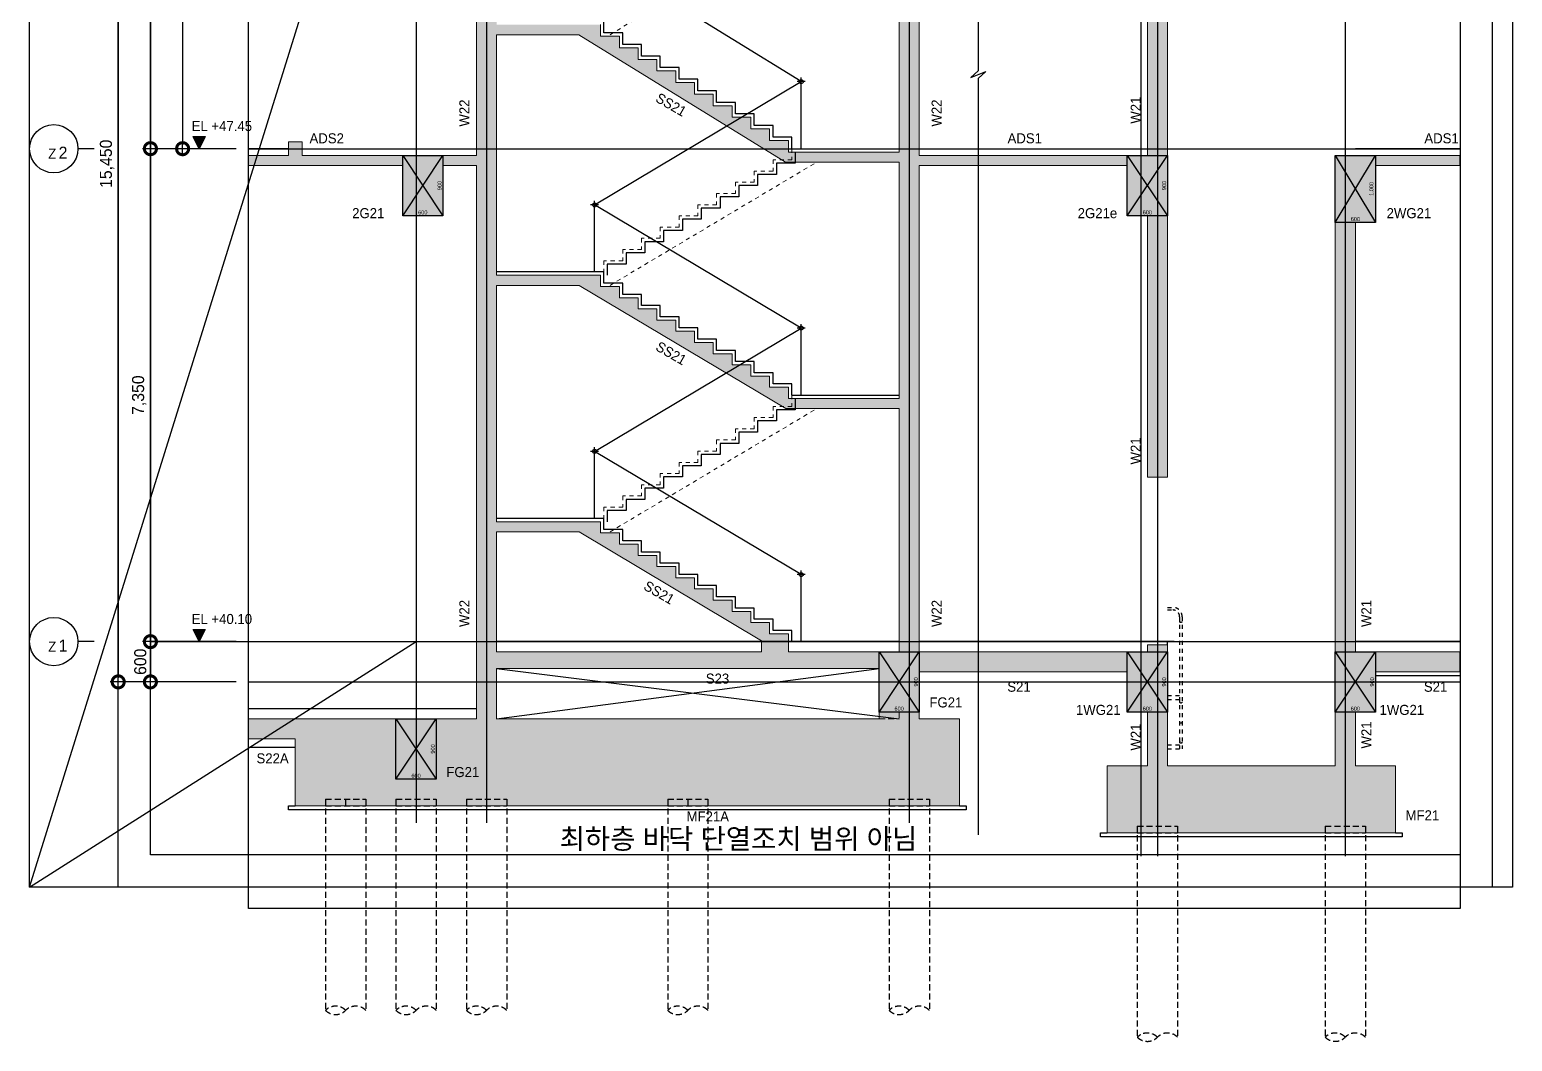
# Model space of a CAD drawing. Header units: millimetres. Extents: x -37526 to 92296, y -2300 to 32060.
# Drawn here: x 0 to 22100, y -2300 to 12785 of the extents above; entities that cross this region are included whole.
import ezdxf
from ezdxf.enums import TextEntityAlignment as Align

# ---------------------------------------------------------------- set-up
doc = ezdxf.new("R2010")
doc.units = ezdxf.units.MM
doc.header["$LTSCALE"] = 60
doc.linetypes.add('HID', pattern=[2.3, 1.5, -0.8])
doc.linetypes.add('HIDDEN', pattern=[2, 1, -1])
doc.layers.add('A-CON', color=2, linetype='Continuous', lineweight=9)
doc.layers.add('A-ELE-STAIR', color=4, linetype='HIDDEN', lineweight=9)
for name, color, linetype in [('A-CORE-HAND', 5, 'Continuous'), ('A-CORE-난간', 5, 'Continuous'), ('A-DIM', 7, 'Continuous'), ('A-ETC-8', 8, 'Continuous'), ('A-FIN-STAIR', 6, 'Continuous'), ('A-버림CONC', 5, 'Continuous'), ('cen', 1, 'Continuous'), ('구조SOLID', 253, 'Continuous'), ('기초', 5, 'HIDDEN')]:
    doc.layers.add(name, color=color, linetype=linetype)
for name, color, linetype, plot in [('AS-HIDLINE', 205, 'Continuous', False), ('NOPLOT', 191, 'Continuous', False), ('NOPLOT-DIM', 191, 'Continuous', False), ('NOPLOT-단열', 21, 'Continuous', False), ('NOPLOT-부호', 151, 'Continuous', False)]:
    doc.layers.add(name, color=color, linetype=linetype, plot=plot)
doc.styles.add('Gdim', font='Dotum.ttf')
doc.dimstyles.new('G-Xdim', dxfattribs={"dimscale": 30, "dimtxt": 2, "dimasz": 1, "dimexe": 1.2, "dimexo": 1.2, "dimgap": 0, "dimtad": 1, "dimdec": 1, "dimdsep": 46, "dimlunit": 6, "dimtxsty": 'Gdim', "dimcen": 1, "dimse1": 1, "dimse2": 1, "dimsd1": 1, "dimsd2": 1, "dimclrd": 1, "dimclre": 1, "dimclrt": 256, "dimadec": 0, "dimazin": 0, "dimtfac": 1, "dimtdec": 1, "dimtix": 1, "dimtmove": 2, "dimatfit": 1, "dimfxl": 0, "dimtolj": 1, "dimlwd": -1, "dimlwe": -1, "dimarcsym": 0})
doc.dimstyles.new('Gdim60', dxfattribs={"dimscale": 60, "dimtxt": 3, "dimasz": 1, "dimexe": 2, "dimexo": 3, "dimgap": 1, "dimtad": 1, "dimdec": 0, "dimdsep": 46, "dimlunit": 6, "dimtxsty": 'Gdim', "dimblk": 'G3-DOT', "dimcen": 2.5, "dimdle": 2, "dimclrd": 1, "dimclre": 1, "dimclrt": 256, "dimazin": 2, "dimtfac": 1, "dimtdec": 0, "dimtix": 1, "dimtmove": 2, "dimatfit": 3, "dimldrblk": 'DOTSMALL', "dimfxl": 0, "dimtolj": 1, "dimtzin": 0, "dimarcsym": 0})

# ---------------------------------------------------------------- blocks, each defined once
blk = doc.blocks.new('G3-DOT')
at = {"layer": 'A-DIM', "color": 1, "linetype": 'ByBlock'}
blk.add_line((1.5, 0), (-1.5, 0), dxfattribs=at)
at = {"layer": 'A-DIM', "color": 1, "linetype": 'ByBlock', "const_width": 3}
blk.add_lwpolyline([(0.375, 0, 1), (-0.375, 0, 1)], format="xyb", close=True, dxfattribs=at)
blk = doc.blocks.new('*D60')
at = {"layer": 'NOPLOT-DIM', "color": 1, "lineweight": -2, "transparency": 16777216}
for p, q in [((3080, 11010), (1680, 11010)), ((1800, 10950), (1800, 3720)), ((3080, 3660), (1680, 3660))]:
    blk.add_line(p, q, dxfattribs=at)
at = {"layer": 'NOPLOT-DIM', "color": 1, "lineweight": -2, "transparency": 16777216, "xscale": 60, "yscale": 60, "zscale": 60}
for p, rotation in [((1800, 11010), 90.00000000000026), ((1800, 3660), 270.0000000000002)]:
    blk.add_blockref('G3-DOT', p, dxfattribs=dict(at, rotation=rotation))
at = {"layer": 'NOPLOT-DIM', "transparency": 16777216, "insert": (1633, 7335), "char_height": 180, "attachment_point": 5, "rotation": 90, "style": 'Gdim'}
blk.add_mtext('\\A1;7,350', dxfattribs=at)
blk = doc.blocks.new('_DotSmall')
at = {"color": 0, "linetype": 'ByBlock', "const_width": 0.5}
blk.add_lwpolyline([(-0.0625, 0, 1), (0.0625, 0, 1)], format="xyb", close=True, dxfattribs=at)
blk = doc.blocks.new('*D61')
at = {"layer": 'NOPLOT-DIM', "color": 1, "lineweight": -2, "transparency": 16777216}
for p, q in [((3080, 18510), (1680, 18510)), ((1800, 18450), (1800, 11070)), ((3080, 11010), (1680, 11010))]:
    blk.add_line(p, q, dxfattribs=at)
at = {"layer": 'NOPLOT-DIM', "color": 1, "lineweight": -2, "transparency": 16777216, "xscale": 60, "yscale": 60, "zscale": 60}
for p, rotation in [((1800, 18510), 90.00000000000026), ((1800, 11010), 270.0000000000002)]:
    blk.add_blockref('G3-DOT', p, dxfattribs=dict(at, rotation=rotation))
at = {"layer": 'NOPLOT-DIM', "transparency": 16777216, "insert": (1633, 14760), "char_height": 180, "attachment_point": 5, "rotation": 90, "style": 'Gdim'}
blk.add_mtext('\\A1;7,500', dxfattribs=at)
blk = doc.blocks.new('*D62')
at = {"layer": 'NOPLOT-DIM', "color": 1, "lineweight": -2, "transparency": 16777216}
for p, q in [((3080, 18510), (1200, 18510)), ((1320, 18450), (1320, 3120)), ((3080, 3060), (1200, 3060))]:
    blk.add_line(p, q, dxfattribs=at)
at = {"layer": 'NOPLOT-DIM', "color": 1, "lineweight": -2, "transparency": 16777216, "xscale": 60, "yscale": 60, "zscale": 60}
for p, rotation in [((1320, 18510), 90.00000000000026), ((1320, 3060), 270.0000000000002)]:
    blk.add_blockref('G3-DOT', p, dxfattribs=dict(at, rotation=rotation))
at = {"layer": 'NOPLOT-DIM', "transparency": 16777216, "insert": (1153, 10785), "char_height": 180, "attachment_point": 5, "rotation": 90, "style": 'Gdim'}
blk.add_mtext('\\A1;15,450', dxfattribs=at)
blk = doc.blocks.new('*D63')
at = {"layer": 'NOPLOT-DIM', "color": 1, "lineweight": -2, "transparency": 16777216}
for p, q in [((3080, 3660), (1680, 3660)), ((1800, 3600), (1800, 3120)), ((3080, 3060), (1680, 3060))]:
    blk.add_line(p, q, dxfattribs=at)
at = {"layer": 'NOPLOT-DIM', "color": 1, "lineweight": -2, "transparency": 16777216, "xscale": 60, "yscale": 60, "zscale": 60}
for p, rotation in [((1800, 3660), 90.00000000000026), ((1800, 3060), 270.0000000000002)]:
    blk.add_blockref('G3-DOT', p, dxfattribs=dict(at, rotation=rotation))
at = {"layer": 'NOPLOT-DIM', "transparency": 16777216, "insert": (1650, 3360), "char_height": 180, "attachment_point": 5, "rotation": 90, "style": 'Gdim'}
blk.add_mtext('\\A1;600', dxfattribs=at)
blk = doc.blocks.new('*D65')
at = {"layer": 'NOPLOT-DIM', "color": 1, "lineweight": -2, "transparency": 16777216}
for p, q in [((3080, 17110, 0), (2160, 17110, 0)), ((2280, 17050, 0), (2280, 11070, 0)), ((3080, 11010, 0), (2160, 11010, 0))]:
    blk.add_line(p, q, dxfattribs=at)
at = {"layer": 'NOPLOT-DIM', "color": 1, "lineweight": -2, "transparency": 16777216, "xscale": 60, "yscale": 60, "zscale": 60}
for p, rotation in [((2280, 17110, 0), 90.00000000000026), ((2280, 11010, 0), 270.0000000000002)]:
    blk.add_blockref('G3-DOT', p, dxfattribs=dict(at, rotation=rotation))
at = {"layer": 'NOPLOT-DIM', "transparency": 16777216, "insert": (2113, 14060, 0), "char_height": 180, "attachment_point": 5, "rotation": 90, "style": 'Gdim'}
blk.add_mtext('\\A1;6,100', dxfattribs=at)
blk = doc.blocks.new('A$C06362383')
at = {"layer": 'A-CORE-HAND', "color": 3}
for p, q in [((-23, -91), (-23, 29)), ((37, -31), (-83, -31))]:
    blk.add_line(p, q, dxfattribs=at)
blk.add_circle((-23, -31), 30, dxfattribs=at)
blk = doc.blocks.new('A$C5C6F125C')
at = {"layer": 'A-CORE-난간', "color": 7, "ltscale": 0.5}
blk.add_line((-75, 0), (-75, 1000), dxfattribs=at)
at = {"layer": 'A-CORE-HAND', "color": 5, "xscale": -1}
blk.add_blockref('A$C06362383', (-98, 1031), dxfattribs=at)
blk = doc.blocks.new('*D47')
at = {"layer": 'AS-HIDLINE', "linetype": 'Continuous', "transparency": 16777216, "insert": (-470, -850), "char_height": 60, "attachment_point": 5, "style": 'Gdim'}
blk.add_mtext('\\A1;600', dxfattribs=at)
blk = doc.blocks.new('*D48')
at = {"layer": 'AS-HIDLINE', "linetype": 'Continuous', "transparency": 16777216, "insert": (-220, -450), "char_height": 60, "attachment_point": 5, "rotation": 90, "style": 'Gdim'}
blk.add_mtext('\\A1;900', dxfattribs=at)
blk = doc.blocks.new('*D35')
at = {"layer": 'AS-HIDLINE', "linetype": 'Continuous', "transparency": 16777216, "insert": (-670, -850), "char_height": 60, "attachment_point": 5, "style": 'Gdim'}
blk.add_mtext('\\A1;600', dxfattribs=at)
blk = doc.blocks.new('*D36')
at = {"layer": 'AS-HIDLINE', "linetype": 'Continuous', "transparency": 16777216, "insert": (-420, -450), "char_height": 60, "attachment_point": 5, "rotation": 90, "style": 'Gdim'}
blk.add_mtext('\\A1;900', dxfattribs=at)
blk = doc.blocks.new('*D49')
at = {"layer": 'AS-HIDLINE', "linetype": 'Continuous', "transparency": 16777216, "insert": (-670, -950), "char_height": 60, "attachment_point": 5, "style": 'Gdim'}
blk.add_mtext('\\A1;600', dxfattribs=at)
blk = doc.blocks.new('*D50')
at = {"layer": 'AS-HIDLINE', "linetype": 'Continuous', "transparency": 16777216, "insert": (-426, -500), "char_height": 60, "attachment_point": 5, "rotation": 90, "style": 'Gdim'}
blk.add_mtext('\\A1;1,000', dxfattribs=at)
blk = doc.blocks.new('파일')
at = {"layer": 'NOPLOT'}
blk.add_line((371, 890, 0), (371, 790, 0), dxfattribs=at)
at = {"layer": 'NOPLOT', "linetype": 'HID'}
blk.add_line((71, 790, 0), (671, 790, 0), dxfattribs=at)
at = {"layer": '기초', "linetype": 'HID'}
for p, q in [((71, 890, 0), (671, 890, 0)), ((71, 890, 0), (71, -2258, 0)), ((671, 890, 0), (671, -2258, 0))]:
    blk.add_line(p, q, dxfattribs=at)
for centre, start, end in [((221, -2408, 0), 45, 135), ((521, -2408, 0), 45, 135), ((221, -2108, 0), 225, 315)]:
    blk.add_arc(centre, 212, start, end, dxfattribs=at)
blk = doc.blocks.new('*U20')
at = {"layer": 'AS-HIDLINE', "linetype": 'Continuous'}
for p, q in [((-770.09, -900), (-170.09, 0)), ((-770.09, 0), (-170.09, -900))]:
    blk.add_line(p, q, dxfattribs=at)
blk.add_lwpolyline([(-770.09, -900), (-770.09, 0), (-170.09, 0), (-170.09, -900)], close=True, dxfattribs=at)
dim = blk.add_linear_dim(base=(-189.96, 0), p1=(-170.09, -900), p2=(-170.09, 0), angle=90, dimstyle='G-Xdim', override={"dimtxsty": 'Gdim'}, dxfattribs=at)
dim.commit()
dim.dimension.update_dxf_attribs({"geometry": '*D48', "text_midpoint": (-220.01, -450)})
dim = blk.add_linear_dim(base=(-170.09, -880.06), p1=(-770.09, -900), p2=(-170.09, -900), dimstyle='G-Xdim', override={"dimtxsty": 'Gdim'}, dxfattribs=at)
dim.commit()
dim.dimension.update_dxf_attribs({"geometry": '*D47', "text_midpoint": (-470.09, -850.02)})
blk = doc.blocks.new('*U12')
at = {"layer": 'AS-HIDLINE', "linetype": 'Continuous'}
for p, q in [((-970.09, -900), (-370.09, 0)), ((-970.09, 0), (-370.09, -900))]:
    blk.add_line(p, q, dxfattribs=at)
blk.add_lwpolyline([(-970.09, -900), (-970.09, 0), (-370.09, 0), (-370.09, -900)], close=True, dxfattribs=at)
dim = blk.add_linear_dim(base=(-389.96, 0), p1=(-370.09, -900), p2=(-370.09, 0), angle=90, dimstyle='G-Xdim', override={"dimtxsty": 'Gdim'}, dxfattribs=at)
dim.commit()
dim.dimension.update_dxf_attribs({"geometry": '*D36', "text_midpoint": (-420.01, -450)})
dim = blk.add_linear_dim(base=(-370.09, -880.06), p1=(-970.09, -900), p2=(-370.09, -900), dimstyle='G-Xdim', override={"dimtxsty": 'Gdim'}, dxfattribs=at)
dim.commit()
dim.dimension.update_dxf_attribs({"geometry": '*D35', "text_midpoint": (-670.09, -850.02)})
blk = doc.blocks.new('*U21')
at = {"layer": 'AS-HIDLINE', "linetype": 'Continuous'}
for p, q in [((-970.09, -1000), (-370.09, 0)), ((-970.09, 0), (-370.09, -1000))]:
    blk.add_line(p, q, dxfattribs=at)
blk.add_lwpolyline([(-970.09, -1000), (-970.09, 0), (-370.09, 0), (-370.09, -1000)], close=True, dxfattribs=at)
dim = blk.add_linear_dim(base=(-389.96, 0), p1=(-370.09, -1000), p2=(-370.09, 0), angle=90, dimstyle='G-Xdim', override={"dimtxsty": 'Gdim'}, dxfattribs=at)
dim.commit()
dim.dimension.update_dxf_attribs({"geometry": '*D50', "text_midpoint": (-425.79, -500)})
dim = blk.add_linear_dim(base=(-370.09, -980.06), p1=(-970.09, -1000), p2=(-370.09, -1000), dimstyle='G-Xdim', override={"dimtxsty": 'Gdim'}, dxfattribs=at)
dim.commit()
dim.dimension.update_dxf_attribs({"geometry": '*D49', "text_midpoint": (-670.09, -950.02)})

msp = doc.modelspace()

# ---------------------------------------------------------------- hatches: boundary and pattern name
at = {"layer": 'NOPLOT-DIM'}
for points in [[(2615.2, 11190), (2435.2, 11190), (2525.2, 11010)], [(2615.2, 3840), (2435.2, 3840), (2525.2, 3660)]]:
    msp.add_hatch(color=256, dxfattribs=at).paths.add_polyline_path(points)
at = {"layer": '구조SOLID'}
h = msp.add_hatch(color=256, dxfattribs=at)
h.dxf.hatch_style = 1
h.paths.add_polyline_path([(16960, 18110), (19210, 18110), (19210, 17410), (19460, 17410), (19460, 13460), (19760, 13460), (19760, 16010), (20060, 16010), (20060, 16710), (21319.9, 16710), (21319.9, 16910), (19810, 16910), (19810, 17710), (19965, 17710), (19965, 17725), (19980, 17725), (19980, 17710), (20010, 17710), (20010, 17830), (19810, 17860), (19810, 18960), (19610, 18960), (19410, 18930), (19410, 18810), (19440, 18810), (19440, 18825), (19455, 18825), (19455, 18810), (19610, 18810), (19610, 18310), (13259.9, 18310), (13259.9, 18810), (13414.9, 18810), (13414.9, 18825), (13429.9, 18825), (13429.9, 18810), (13459.9, 18810), (13459.9, 18930), (13259.9, 18960), (13259.9, 21960), (13059.9, 21960), (12859.9, 21930), (12859.9, 21810), (12889.9, 21810), (12889.9, 21825), (12904.9, 21825), (12904.9, 21810), (13059.9, 21810), (13059.9, 21310), (6859.9, 21310), (6859.9, 21810), (7014.9, 21810), (7014.9, 21825), (7029.9, 21825), (7029.9, 21810), (7059.9, 21810), (7059.9, 21930), (6859.9, 21960), (6659.9, 21960), (6659.9, 18960), (6459.9, 18930), (6459.9, 18810), (6489.9, 18810), (6489.9, 18825), (6504.9, 18825), (6504.9, 18810), (6659.9, 18810), (6659.9, 18310), (3259.9, 18310), (3259.9, 18110), (5359.9, 18110), (5359.9, 17310), (6159.9, 17310), (6159.9, 18110), (6660, 18110), (6660, 10910), (4060, 10910), (4060, 11110), (3860, 11110), (3860, 10910), (3260, 10910), (3260, 10760), (5560, 10760), (5560, 10010), (6060, 10010), (6160, 10010), (6160, 10760), (6660, 10760), (6660, 2510), (6060, 2510), (6060, 1610), (5460, 1610), (5460, 2510), (3960, 2510), (3260, 2510), (3260, 2210), (3960, 2210), (3960, 1210), (13860, 1210), (13860, 2510), (13260, 2510), (13260, 3210), (16360, 3210), (16360, 2610), (16660, 2610), (16660, 1810), (16060, 1810), (16060, 810), (20360, 810), (20360, 1810), (19760, 1810), (19760, 2610), (20060, 2610), (20060, 3210), (21320, 3210), (21320, 3510), (19760, 3510), (19760, 9910), (20060, 9910), (20060, 10760), (21320, 10760), (21320, 10910), (19460, 10910), (19460, 1810), (16960, 1810), (16960, 3610), (16660, 3610), (16660, 3510), (13260, 3510), (13260, 10760), (16360, 10760), (16360, 10010), (16660, 10010), (16660, 6110), (16960, 6110)])
h.paths.add_polyline_path([(6960, 16510), (8187.5, 16510), (11267.5, 14610), (12960, 14610), (12960, 10960), (11310, 10960), (11310, 11132.7), (11030, 11132.7), (11030, 11305.5), (10750, 11305.5), (10750, 11478.2), (10470, 11478.2), (10470, 11650.9), (10190, 11650.9), (10190, 11823.6), (9910, 11823.6), (9910, 11996.4), (9630, 11996.4), (9630, 12169.1), (9350, 12169.1), (9350, 12341.8), (9070, 12341.8), (9070, 12514.5), (8790, 12514.5), (8790, 12687.3), (8510, 12687.3), (8510, 12860), (6960, 12860)], flags=16)
h.paths.add_polyline_path([(6959.9, 16660), (6959.9, 21160), (12959.9, 21160), (12959.9, 18560), (11410, 18560), (11410, 18410), (12959.9, 18410), (12959.9, 14760), (11310, 14760), (11310, 14932.7), (11030, 14932.7), (11030, 15105.5), (10750, 15105.5), (10750, 15278.2), (10470, 15278.2), (10470, 15450.9), (10190, 15450.9), (10190, 15623.6), (9910, 15623.6), (9910, 15796.4), (9630, 15796.4), (9630, 15969.1), (9350, 15969.1), (9350, 16141.8), (9070, 16141.8), (9070, 16314.5), (8790, 16314.5), (8790, 16487.3), (8510, 16487.3), (8510, 16660)], flags=16)
h.paths.add_polyline_path([(6960, 12710), (8187.5, 12710), (11267.5, 10810), (12960, 10810), (12960, 7285), (11310, 7285), (11310, 7452), (11030, 7452), (11030, 7619.1), (10750, 7619.1), (10750, 7786.1), (10470, 7786.1), (10470, 7953.2), (10190, 7953.2), (10190, 8120.2), (9910, 8120.2), (9910, 8287.3), (9630, 8287.3), (9630, 8454.3), (9350, 8454.3), (9350, 8621.4), (9070, 8621.4), (9070, 8788.4), (8790, 8788.4), (8790, 8955.5), (8510, 8955.5), (8510, 9122.5), (6960, 9122.5)], flags=16)
h.paths.add_polyline_path([(13260, 18110), (16260, 18110), (16260, 17410), (16660, 17410), (16660, 10910), (13260, 10910)], flags=16)
h.paths.add_polyline_path([(6960, 8972.5), (8188.7, 8972.5), (11268.7, 7135), (12960, 7135), (12960, 3510), (11310, 3510), (11310, 3777), (11030, 3777), (11030, 3944.1), (10750, 3944.1), (10750, 4111.1), (10470, 4111.1), (10470, 4278.2), (10190, 4278.2), (10190, 4445.2), (9910, 4445.2), (9910, 4612.3), (9630, 4612.3), (9630, 4779.3), (9350, 4779.3), (9350, 4946.4), (9070, 4946.4), (9070, 5113.4), (8790, 5113.4), (8790, 5280.5), (8510, 5280.5), (8510, 5447.5), (6960, 5447.5)], flags=16)
h.paths.add_polyline_path([(6960, 5297.5), (8188.7, 5297.5), (10910, 3674), (10910, 3510), (6960, 3510)], flags=16)
h.paths.add_polyline_path([(6960, 3260), (12660, 3260), (12660, 2610), (12960, 2610), (12960, 2510), (12660, 2510), (6960, 2510)], flags=16)
h = msp.add_hatch(color=256, dxfattribs=at)
h.dxf.hatch_style = 1
h.paths.add_polyline_path([(6060, 2510), (5460, 2510), (5460, 1610), (6060, 1610)])
h = msp.add_hatch(color=256, dxfattribs=at)
h.dxf.hatch_style = 1
h.paths.add_polyline_path([(12960, 2610), (12660, 2610), (12660, 2510), (12960, 2510)])

# ---------------------------------------------------------------- linework, layer by layer
at = {"layer": 'A-CON'}
for p, q in [((6660, 18110, 0), (6660, 10910, 0)), ((13260, 18110, 0), (13260, 10910, 0)), ((16960, 18110, 0), (16960, 6110, 0)), ((16660, 17410, 0), (16660, 10910, 0)), ((12960, 14610, 0), (12960, 10960, 0)), ((8187.5, 12710, 0), (6960, 12710, 0)), ((6960, 12710, 0), (6960, 9122.5, 0)), ((11267.5, 10810, 0), (8187.5, 12710, 0)), ((3860, 10910, 0), (3860, 11110, 0)), ((3860, 11110, 0), (4060, 11110, 0)), ((4060, 11110, 0), (4060, 10910, 0)), ((3860, 10910, 0), (3260, 10910, 0)), ((6660, 10910, 0), (4060, 10910, 0)), ((11310, 10960, 0), (12960, 10960, 0)), ((16660, 10910, 0), (13260, 10910, 0)), ((21320, 10910, 0), (19460, 10910, 0)), ((19460, 10910, 0), (19460, 1810, 0)), ((5560, 10760, 0), (3260, 10760, 0)), ((5560, 10760, 0), (5560, 10010)), ((6660, 10760, 0), (6160, 10760, 0)), ((6160, 10010, 0), (6160, 10760, 0)), ((6660, 10760, 0), (6660, 2510, 0)), ((11267.5, 10810, 0), (12960, 10810, 0)), ((12960, 10810, 0), (12960, 7285, 0)), ((16360, 10760, 0), (13260, 10760, 0)), ((13260, 10760, 0), (13260, 3510, 0)), ((16360, 10010, 0), (16360, 10760, 0)), ((21320, 10760, 0), (20060, 10760, 0)), ((20060, 9910, 0), (20060, 10760, 0)), ((5560, 10010), (6060, 10010, 0)), ((6060, 10010, 0), (6160, 10010, 0)), ((16660, 10010, 0), (16360, 10010, 0)), ((16660, 10010, 0), (16660, 6110, 0)), ((19760, 9910, 0), (19760, 3510, 0)), ((19760, 9910, 0), (20060, 9910, 0)), ((8510, 9122.5, 0), (6960, 9122.5, 0)), ((6960, 8972.5, 0), (6960, 5447.5, 0)), ((8188.7, 8972.5, 0), (6960, 8972.5, 0)), ((11268.7, 7135, 0), (8188.7, 8972.5, 0)), ((11268.7, 7135, 0), (12960, 7135, 0)), ((11310, 7285, 0), (12960, 7285, 0)), ((12960, 7135, 0), (12960, 3510, 0)), ((16660, 6110, 0), (16960, 6110, 0)), ((8510, 5447.5, 0), (6960, 5447.5, 0)), ((6960, 5297.5, 0), (6960, 3510, 0)), ((8188.7, 5297.5, 0), (6960, 5297.5, 0)), ((10910, 3674), (8188.7, 5297.5, 0)), ((10910, 3674), (10910, 3510, 0)), ((16660, 3610, 0), (16960, 3610, 0)), ((16660, 3610, 0), (16660, 3510, 0)), ((16960, 3610, 0), (16960, 1810, 0)), ((6960, 3510, 0), (10910, 3510)), ((11310, 3510), (12960, 3510)), ((13260, 3510), (16660, 3510)), ((19760, 3510, 0), (21320, 3510)), ((6960, 3260, 0), (12660, 3260)), ((6960, 3260, 0), (6960, 2510, 0)), ((12660, 2510, 0), (12660, 3260, 0)), ((13260, 3210), (16360, 3210)), ((13260, 3210, 0), (13260, 2510, 0)), ((16360, 2610, 0), (16360, 3210, 0)), ((20060, 3210), (21320, 3210)), ((20060, 2610, 0), (20060, 3210, 0)), ((3260, 2510), (3960, 2510)), ((3960, 2510), (6660, 2510)), ((6960, 2510), (12660, 2510, 0)), ((13260, 2510, 0), (13860, 2510, 0)), ((13860, 2510), (13860, 1210, 0)), ((16660, 2610, 0), (16360, 2610, 0)), ((16660, 2610), (16660, 1810)), ((19760, 2610, 0), (19760, 1810, 0)), ((19760, 2610, 0), (20060, 2610, 0)), ((3260, 2210), (3960, 2210)), ((3960, 2210), (3960, 1210, 0)), ((16060, 1810), (16060, 810)), ((16660, 1810, 0), (16060, 1810)), ((19460, 1810, 0), (16960, 1810, 0)), ((20360, 1810, 0), (19760, 1810, 0)), ((20360, 1810), (20360, 810)), ((3960, 1210), (13860, 1210, 0)), ((20360, 810), (16060, 810))]:
    msp.add_line(p, q, dxfattribs=at)
at = {"layer": 'A-CON', "linetype": 'HID'}
for p, q in [((12960, 2610, 0), (12660, 2610, 0)), ((12660, 2510, 0), (12960, 2510, 0)), ((12960, 2610, 0), (12960, 2510, 0))]:
    msp.add_line(p, q, dxfattribs=at)
at = {"layer": 'A-CON', "elevation": 0}
for points in [[(11310, 10960), (11310, 11132.7), (11030, 11132.7), (11030, 11305.5), (10750, 11305.5), (10750, 11478.2), (10470, 11478.2), (10470, 11650.9), (10190, 11650.9), (10190, 11823.6), (9910, 11823.6), (9910, 11996.4), (9630, 11996.4), (9630, 12169.1), (9350, 12169.1), (9350, 12341.8), (9070, 12341.8), (9070, 12514.5), (8790, 12514.5), (8790, 12687.3), (8510, 12687.3), (8510, 12860)], [(11310, 7285), (11310, 7452), (11030, 7452), (11030, 7619.1), (10750, 7619.1), (10750, 7786.1), (10470, 7786.1), (10470, 7953.2), (10190, 7953.2), (10190, 8120.2), (9910, 8120.2), (9910, 8287.3), (9630, 8287.3), (9630, 8454.3), (9350, 8454.3), (9350, 8621.4), (9070, 8621.4), (9070, 8788.4), (8790, 8788.4), (8790, 8955.5), (8510, 8955.5), (8510, 9122.5)], [(11310, 3510), (11310, 3777), (11030, 3777), (11030, 3944.1), (10750, 3944.1), (10750, 4111.1), (10470, 4111.1), (10470, 4278.2), (10190, 4278.2), (10190, 4445.2), (9910, 4445.2), (9910, 4612.3), (9630, 4612.3), (9630, 4779.3), (9350, 4779.3), (9350, 4946.4), (9070, 4946.4), (9070, 5113.4), (8790, 5113.4), (8790, 5280.5), (8510, 5280.5), (8510, 5447.5)]]:
    msp.add_lwpolyline(points, dxfattribs=at)
at = {"layer": 'A-CON', "color": 6, "linetype": 'HID', "elevation": 0}
msp.add_lwpolyline([(5460, 1610), (6060, 1610), (6060, 2510), (5460, 2510)], close=True, dxfattribs=at)
at = {"layer": 'A-CORE-HAND'}
for p, q in [((11500, 12010, 0), (8420, 13910, 0)), ((8420, 10172.5, 0), (11500, 12010, 0)), ((8420, 6497.5, 0), (11500, 8335, 0))]:
    msp.add_line(p, q, dxfattribs=at)
at = {"layer": 'A-CORE-HAND', "color": 7}
for p, q in [((11500, 8335, 0), (8420, 10172.5, 0)), ((11500, 4660, 0), (8420, 6497.5, 0))]:
    msp.add_line(p, q, dxfattribs=at)
at = {"layer": 'A-ELE-STAIR'}
for p, q in [((8652.5, 12710, 0), (11732.5, 14610, 0)), ((8651.3, 8972.5, 0), (11731.3, 10810, 0)), ((8651.3, 5297.5, 0), (11731.3, 7135, 0))]:
    msp.add_line(p, q, dxfattribs=at)
at = {"layer": 'A-ELE-STAIR', "elevation": 0}
for points in [[(11360, 11010), (11360, 10843), (11080, 10843), (11080, 10675.9), (10800, 10675.9), (10800, 10508.9), (10520, 10508.9), (10520, 10341.8), (10240, 10341.8), (10240, 10174.8), (9960, 10174.8), (9960, 10007.7), (9680, 10007.7), (9680, 9840.7), (9400, 9840.7), (9400, 9673.6), (9120, 9673.6), (9120, 9506.6), (8840, 9506.6), (8840, 9339.5), (8560, 9339.5), (8560, 9172.5)], [(11360, 7335), (11360, 7168), (11080, 7168), (11080, 7000.9), (10800, 7000.9), (10800, 6833.9), (10520, 6833.9), (10520, 6666.8), (10240, 6666.8), (10240, 6499.8), (9960, 6499.8), (9960, 6332.7), (9680, 6332.7), (9680, 6165.7), (9400, 6165.7), (9400, 5998.6), (9120, 5998.6), (9120, 5831.6), (8840, 5831.6), (8840, 5664.5), (8560, 5664.5), (8560, 5497.5)]]:
    msp.add_lwpolyline(points, dxfattribs=at)
at = {"layer": 'A-ETC-8', "linetype": 'HIDDEN'}
for p, q in [((16960, 4170, 0), (17041, 4170, 0)), ((16960, 4132, 0), (17041, 4132, 0)), ((17141, 4032, 0), (17141, 2060, 0)), ((17179, 4032, 0), (17179, 2060, 0)), ((16960, 2855.1, 0), (17141, 2855.1, 0)), ((16960, 2795.1, 0), (17141, 2795.1, 0)), ((16960, 2120, 0), (17141, 2120, 0)), ((16960, 2060, 0), (17179, 2060, 0))]:
    msp.add_line(p, q, dxfattribs=at)
for centre in [(17160, 3960, 0), (17160, 2760, 0), (17160, 2460, 0), (17160, 2160, 0)]:
    msp.add_circle(centre, 16, dxfattribs=at)
for radius in [138, 100]:
    msp.add_arc((17041, 4032, 0), radius, 0, 90, dxfattribs=at)
at = {"layer": 'A-FIN-STAIR'}
for p, q in [((3860, 11010, 0), (3260, 11010, 0)), ((11360, 11010, 0), (12960, 11010, 0)), ((21320, 11010, 0), (19760, 11010, 0)), ((8560, 9172.5, 0), (6960, 9172.5, 0)), ((11360, 7335, 0), (12960, 7335, 0)), ((8560, 5497.5, 0), (6960, 5497.5, 0)), ((12960, 3660), (6960, 3660)), ((17060, 3660), (13260, 3660)), ((16960, 3610, 0), (16960, 3660, 0)), ((21320, 3660), (19760, 3660)), ((6660, 2660, 0), (3260, 2660))]:
    msp.add_line(p, q, dxfattribs=at)
at = {"layer": 'A-FIN-STAIR', "elevation": 0}
for points in [[(11360, 11010), (11360, 11182.7), (11080, 11182.7), (11080, 11355.5), (10800, 11355.5), (10800, 11528.2), (10520, 11528.2), (10520, 11700.9), (10240, 11700.9), (10240, 11873.6), (9960, 11873.6), (9960, 12046.4), (9680, 12046.4), (9680, 12219.1), (9400, 12219.1), (9400, 12391.8), (9120, 12391.8), (9120, 12564.5), (8840, 12564.5), (8840, 12737.3), (8560, 12737.3), (8560, 12910)], [(11360, 7335), (11360, 7502), (11080, 7502), (11080, 7669.1), (10800, 7669.1), (10800, 7836.1), (10520, 7836.1), (10520, 8003.2), (10240, 8003.2), (10240, 8170.2), (9960, 8170.2), (9960, 8337.3), (9680, 8337.3), (9680, 8504.3), (9400, 8504.3), (9400, 8671.4), (9120, 8671.4), (9120, 8838.4), (8840, 8838.4), (8840, 9005.5), (8560, 9005.5), (8560, 9172.5)], [(11360, 3660), (11360, 3827), (11080, 3827), (11080, 3994.1), (10800, 3994.1), (10800, 4161.1), (10520, 4161.1), (10520, 4328.2), (10240, 4328.2), (10240, 4495.2), (9960, 4495.2), (9960, 4662.3), (9680, 4662.3), (9680, 4829.3), (9400, 4829.3), (9400, 4996.4), (9120, 4996.4), (9120, 5163.4), (8840, 5163.4), (8840, 5330.5), (8560, 5330.5), (8560, 5497.5)]]:
    msp.add_lwpolyline(points, dxfattribs=at)
at = {"layer": 'A-버림CONC', "color": 5}
for p, q in [((21320, 3150, 0), (20060, 3150, 0)), ((3960, 2080, 0), (3260, 2080, 0))]:
    msp.add_line(p, q, dxfattribs=at)
at = {"layer": 'A-버림CONC', "color": 5, "elevation": 0}
for points in [[(13860, 1210), (13960, 1210), (13960, 1150), (3860, 1150), (3860, 1210), (3960, 1210)], [(20360, 810), (20460, 810), (20460, 750), (15960, 750), (15960, 810), (16060, 810)]]:
    msp.add_lwpolyline(points, dxfattribs=at)
at = {"layer": 'cen'}
for p, q in [((5760, 24060, 0), (5760, 960, 0)), ((6810, 24060, 0), (6810, 960, 0)), ((13110, 24060, 0), (13110, 960, 0)), ((16560, 24060, 0), (16560, 460, 0)), ((16810, 24060), (16810, 460, 0)), ((19610, 24060, 0), (19610, 460, 0)), ((3260, 11010, 0), (21320, 11010, 0)), ((1800, 3660), (21320, 3660)), ((6960, 2510), (12660, 3260)), ((6960, 3260, 0), (12960, 2510, 0)), ((3260, 3060), (21320, 3060))]:
    msp.add_line(p, q, dxfattribs=at)
at = {"layer": 'NOPLOT'}
for q in [(5760, 18510, 0), (5760, 3660)]:
    msp.add_line((0, 0), q, dxfattribs=at)
for points in [[(0, 26760), (22100, 26760), (22100, 0), (0, 0)], [(1320, 25440), (21800, 25440), (21800, 0), (1320, 0)], [(1800, 24960), (21320, 24960), (21320, 480), (1800, 480)]]:
    msp.add_lwpolyline(points, close=True, dxfattribs=at)
at = {"layer": 'NOPLOT', "color": 4, "elevation": 0}
msp.add_lwpolyline([(3260, 24060), (21320, 24060), (21320, -320), (3260, -320)], close=True, dxfattribs=at)
at = {"layer": 'NOPLOT', "linetype": 'Continuous', "elevation": 0}
for points in [[(11410, 10960), (11410, 10793), (11130, 10793), (11130, 10625.9), (10850, 10625.9), (10850, 10458.9), (10570, 10458.9), (10570, 10291.8), (10290, 10291.8), (10290, 10124.8), (10010, 10124.8), (10010, 9957.7), (9730, 9957.7), (9730, 9790.7), (9450, 9790.7), (9450, 9623.6), (9170, 9623.6), (9170, 9456.6), (8890, 9456.6), (8890, 9289.5), (8610, 9289.5), (8610, 9122.5)], [(11410, 7285), (11410, 7118), (11130, 7118), (11130, 6950.9), (10850, 6950.9), (10850, 6783.9), (10570, 6783.9), (10570, 6616.8), (10290, 6616.8), (10290, 6449.8), (10010, 6449.8), (10010, 6282.7), (9730, 6282.7), (9730, 6115.7), (9450, 6115.7), (9450, 5948.6), (9170, 5948.6), (9170, 5781.6), (8890, 5781.6), (8890, 5614.5), (8610, 5614.5), (8610, 5447.5)]]:
    msp.add_lwpolyline(points, dxfattribs=at)
at = {"layer": 'NOPLOT-DIM', "color": 3, "elevation": 0}
msp.add_lwpolyline([(14138.3, 24462.9), (14138.8, 12171.3), (14027.3, 12069.5), (14250.2, 12158.5), (14138.8, 12057), (14138.3, 778.3)], dxfattribs=at)
at = {"layer": 'NOPLOT-DIM', "elevation": 0}
msp.add_lwpolyline([(960, 11010), (720, 11010, -1), (0, 11010, -1), (720, 11010, 0)], format="xyb", dxfattribs=at)
for points in [[(2525.2, 11010), (2435.2, 11190), (2615.2, 11190), (2525.2, 11010)], [(2525.2, 3660), (2435.2, 3840), (2615.2, 3840), (2525.2, 3660)]]:
    msp.add_lwpolyline(points, dxfattribs=at)
at = {"layer": 'NOPLOT-DIM'}
msp.add_lwpolyline([(960, 3660), (720, 3660, -1), (0, 3660, -1), (720, 3660, 0)], format="xyb", dxfattribs=at)
at = {"layer": '구조SOLID'}
for p, q in [((3260, 10760, 0), (3260, 10910, 0)), ((21320, 10760, 0), (21320, 10910, 0)), ((21320, 3210), (21320, 3510)), ((3260, 2210), (3260, 2510))]:
    msp.add_line(p, q, dxfattribs=at)

# ---------------------------------------------------------------- block references
at = {"layer": 'A-CORE-HAND', "color": 7, "xscale": -1}
for p in [(11425, 11010, 0), (11425, 11010, 0), (8345, 9172.5, 0), (11425, 7335, 0), (8345, 5497.5, 0), (11425, 3660, 0)]:
    msp.add_blockref('A$C5C6F125C', p, dxfattribs=at)
at = {"layer": 'AS-HIDLINE', "linetype": 'Continuous'}
for name, p in [('*U12', (6530.1, 10910, 0)), ('*U20', (17130.1, 10910, 0)), ('*U21', (20430.1, 10910, 0)), ('*U12', (13630.1, 3510, 0)), ('*U12', (17330.1, 3510, 0)), ('*U12', (20430.1, 3510, 0)), ('*U12', (6430.1, 2510))]:
    msp.add_blockref(name, p, dxfattribs=at)
at = {"layer": '기초'}
for p in [(4339.1, 420.7, 0), (5389.1, 420.7, 0), (6439.1, 420.7, 0), (9439.1, 420.7, 0), (12739.1, 420.7, 0), (16439.1, 20.3, 0), (19239.1, 20.7, 0)]:
    msp.add_blockref('파일', p, dxfattribs=at)

# ---------------------------------------------------------------- texts
at = {"layer": 'NOPLOT-DIM', "style": 'Gdim'}
for s, height, p in [('EL +47.45', 150, (2415.3, 11272.7, 0)), ('2', 180, (432, 10860.2, 0)), ('EL +40.10', 150, (2415.3, 3922.7)), ('1', 180, (432, 3510.2))]:
    msp.add_text(s, height=height, dxfattribs=at).set_placement(p)
for p in [(396, 10860.2, 0), (396, 3510.2)]:
    msp.add_text('Z', height=150, dxfattribs=at).set_placement(p, align=Align.RIGHT)
at = {"layer": 'NOPLOT-단열', "style": 'Gdim'}
msp.add_text('최하층 바닥 단열조치 범위 아님', height=300, dxfattribs=at).set_placement((7899.8, 570.4))
at = {"layer": 'NOPLOT-부호', "style": 'Gdim'}
for s, rotation, p in [('W22', 90, (6478.1, 11541.5)), ('SS21', 330.07951, (9560.8, 11666.1, 0)), ('W22', 90, (13517.1, 11541.5)), ('W21', 90, (16485.1, 11584.6, 0)), ('SS21', 330.07951, (9562, 7959.9, 0)), ('W21', 90, (16485.1, 6503.4, 0)), ('SS21', 330.07951, (9382.6, 4391.9)), ('W22', 90, (6478.1, 4080.1)), ('W22', 90, (13517.1, 4080.1)), ('W21', 90, (19923, 4080.1)), ('W21', 90, (19923, 2268.3)), ('W21', 90, (16485.1, 2237.4, 0))]:
    msp.add_text(s, height=150, rotation=rotation, dxfattribs=at).set_placement(p, align=Align.MIDDLE)
for s, p in [('ADS2', (4427.8, 11165)), ('ADS1', (14832.4, 11165)), ('ADS1', (21045, 11165)), ('2G21', (5047.3, 10048.7)), ('2G21e', (15915.8, 10048.7)), ('2WG21', (20558.3, 10048.7)), ('S23', (10252.6, 3109.2, 0)), ('S21', (14746.8, 2987.5, 0)), ('S21', (20955.9, 2987.5, 0)), ('FG21', (13656.7, 2753.9, 0)), ('1WG21', (15928.4, 2642.5, 0)), ('1WG21', (20452.8, 2642.5, 0)), ('S22A', (3621.1, 1920.1)), ('FG21', (6456.7, 1715.6)), ('MF21A', (10107.7, 1054.7)), ('MF21', (20758.9, 1071.9))]:
    msp.add_text(s, height=150, dxfattribs=at).set_placement(p, align=Align.MIDDLE)

# ---------------------------------------------------------------- dimensions: what is measured, and where the dimension line sits
at = {"layer": 'NOPLOT-DIM'}
for p1, p2, distance, picture, middle in [((3260, 18510, 0), (3260, 3060), -1940, '*D62', (1152.5, 10785)), ((3260, 18510), (3260, 11010), -1460, '*D61', (1632.5, 14760)), ((3260, 17110, 0), (3260, 11010, 0), -980, '*D65', (2112.5, 14060, 0)), ((3260, 11010), (3260, 3660), -1460, '*D60', (1632.5, 7335)), ((3260, 3660), (3260, 3060), -1460, '*D63', (1649.9, 3360))]:
    dim = msp.add_aligned_dim(p1=p1, p2=p2, distance=distance, dimstyle='Gdim60', dxfattribs=at)
    dim.commit()
    dim.dimension.update_dxf_attribs({"geometry": picture, "text_midpoint": middle})

doc.saveas('drawing.dxf')
